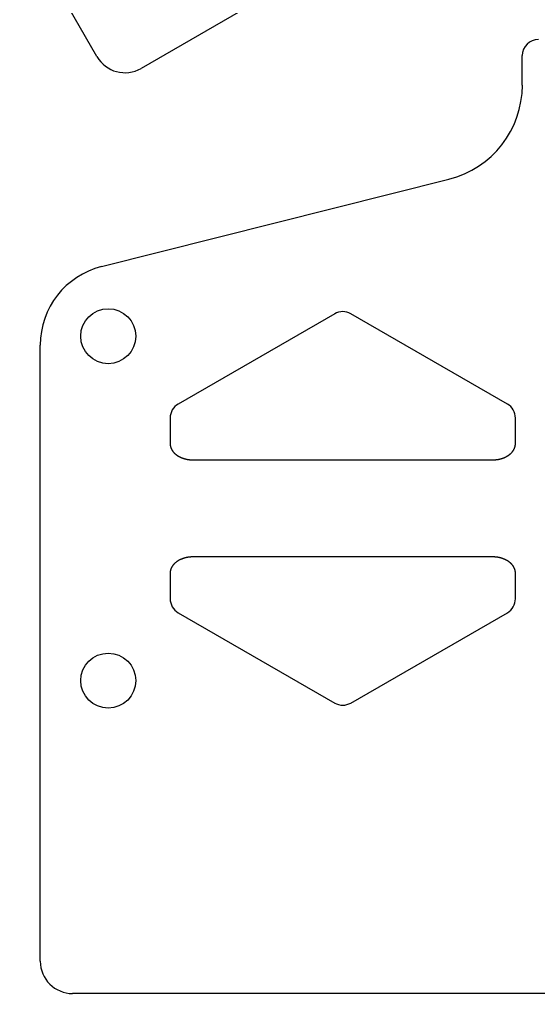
# Model space of a CAD drawing. Extents: x 442 to 745, y 5 to 355.
# Drawn here: x 538.63 to 551.84, y 273.37 to 298.17 of the extents above; entities that cross this region are included whole.
import ezdxf

# ---------------------------------------------------------------- set-up
doc = ezdxf.new("R2010")
doc.units = 0
doc.layers.add('VISIBLE__ANSI_', color=7, linetype='CONTINUOUS')

msp = doc.modelspace()

# ---------------------------------------------------------------- linework, layer by layer
at = {"layer": 'VISIBLE__ANSI_'}
for p, q in [((540.604, 297.227), (537.063, 303.361)), ((548.718, 300.961), (541.729, 296.926)), ((551.432, 296.501), (551.432, 297.251)), ((540.718, 291.878), (549.565, 294.105)), ((546.656, 290.678), (542.673, 288.378)), ((551.051, 288.378), (547.068, 290.678)), ((539.162, 274.193), (539.162, 289.882)), ((542.467, 288.022), (542.467, 287.369)), ((551.257, 287.369), (551.257, 288.022)), ((543.049, 286.957), (550.674, 286.957)), ((550.674, 284.487), (543.049, 284.487)), ((542.467, 284.075), (542.467, 283.422)), ((551.257, 283.422), (551.257, 284.075)), ((542.673, 283.066), (546.656, 280.766)), ((547.068, 280.766), (551.051, 283.066)), ((561.315, 273.369), (539.985, 273.369))]:
    msp.add_line(p, q, dxfattribs=at)
for points in [[(542.467, 287.369, 0), (542.467, 287.364, 0), (542.467, 287.359, 0), (542.467, 287.354, 0), (542.468, 287.349, 0), (542.468, 287.344, 0), (542.469, 287.339, 0), (542.469, 287.334, 0), (542.47, 287.329, 0), (542.471, 287.324, 0), (542.471, 287.319, 0), (542.472, 287.314, 0), (542.473, 287.309, 0), (542.474, 287.304, 0), (542.476, 287.299, 0), (542.477, 287.294, 0), (542.478, 287.289, 0), (542.48, 287.284, 0), (542.481, 287.279, 0), (542.483, 287.274, 0), (542.485, 287.269, 0), (542.486, 287.264, 0), (542.488, 287.259, 0), (542.49, 287.254, 0), (542.492, 287.25, 0), (542.494, 287.245, 0), (542.496, 287.24, 0), (542.499, 287.235, 0), (542.501, 287.23, 0), (542.504, 287.226, 0), (542.506, 287.221, 0), (542.509, 287.216, 0), (542.511, 287.212, 0), (542.514, 287.207, 0), (542.517, 287.202, 0), (542.52, 287.198, 0), (542.523, 287.193, 0), (542.526, 287.189, 0), (542.529, 287.184, 0), (542.533, 287.179, 0), (542.536, 287.175, 0), (542.539, 287.171, 0), (542.543, 287.166, 0), (542.546, 287.162, 0), (542.55, 287.157, 0), (542.554, 287.153, 0), (542.557, 287.149, 0), (542.561, 287.145, 0), (542.565, 287.14, 0), (542.569, 287.136, 0), (542.573, 287.132, 0), (542.577, 287.128, 0), (542.582, 287.124, 0), (542.586, 287.12, 0), (542.59, 287.116, 0), (542.595, 287.112, 0), (542.599, 287.108, 0), (542.604, 287.104, 0), (542.608, 287.1, 0), (542.613, 287.096, 0), (542.618, 287.093, 0), (542.623, 287.089, 0), (542.628, 287.085, 0), (542.633, 287.082, 0), (542.638, 287.078, 0), (542.643, 287.074, 0), (542.648, 287.071, 0), (542.653, 287.067, 0), (542.658, 287.064, 0), (542.664, 287.061, 0), (542.669, 287.057, 0), (542.674, 287.054, 0), (542.68, 287.051, 0), (542.686, 287.048, 0), (542.691, 287.045, 0), (542.697, 287.041, 0), (542.703, 287.038, 0), (542.708, 287.035, 0), (542.714, 287.032, 0), (542.72, 287.03, 0), (542.726, 287.027, 0), (542.732, 287.024, 0), (542.738, 287.021, 0), (542.744, 287.019, 0), (542.75, 287.016, 0), (542.756, 287.013, 0), (542.762, 287.011, 0), (542.769, 287.008, 0), (542.775, 287.006, 0), (542.781, 287.004, 0), (542.788, 287.001, 0), (542.794, 286.999, 0), (542.8, 286.997, 0), (542.807, 286.995, 0), (542.813, 286.993, 0), (542.82, 286.991, 0), (542.827, 286.989, 0), (542.833, 286.987, 0), (542.84, 286.985, 0), (542.847, 286.983, 0), (542.853, 286.981, 0), (542.86, 286.98, 0), (542.867, 286.978, 0), (542.874, 286.977, 0), (542.88, 286.975, 0), (542.887, 286.974, 0), (542.894, 286.972, 0), (542.901, 286.971, 0), (542.908, 286.97, 0), (542.915, 286.969, 0), (542.922, 286.967, 0), (542.929, 286.966, 0), (542.936, 286.965, 0), (542.943, 286.964, 0), (542.95, 286.963, 0), (542.957, 286.963, 0), (542.964, 286.962, 0), (542.971, 286.961, 0), (542.978, 286.96, 0), (542.985, 286.96, 0), (542.992, 286.959, 0), (542.999, 286.959, 0), (543.007, 286.958, 0), (543.014, 286.958, 0), (543.021, 286.958, 0), (543.028, 286.958, 0), (543.035, 286.957, 0), (543.042, 286.957, 0), (543.049, 286.957, 0)], [(550.674, 286.957, 0), (550.681, 286.957, 0), (550.689, 286.957, 0), (550.696, 286.958, 0), (550.703, 286.958, 0), (550.71, 286.958, 0), (550.717, 286.958, 0), (550.724, 286.959, 0), (550.731, 286.959, 0), (550.739, 286.96, 0), (550.746, 286.96, 0), (550.753, 286.961, 0), (550.76, 286.962, 0), (550.767, 286.963, 0), (550.774, 286.963, 0), (550.781, 286.964, 0), (550.788, 286.965, 0), (550.795, 286.966, 0), (550.802, 286.967, 0), (550.809, 286.969, 0), (550.816, 286.97, 0), (550.823, 286.971, 0), (550.83, 286.972, 0), (550.837, 286.974, 0), (550.843, 286.975, 0), (550.85, 286.977, 0), (550.857, 286.978, 0), (550.864, 286.98, 0), (550.871, 286.981, 0), (550.877, 286.983, 0), (550.884, 286.985, 0), (550.891, 286.987, 0), (550.897, 286.989, 0), (550.904, 286.991, 0), (550.91, 286.993, 0), (550.917, 286.995, 0), (550.923, 286.997, 0), (550.93, 286.999, 0), (550.936, 287.001, 0), (550.943, 287.004, 0), (550.949, 287.006, 0), (550.955, 287.008, 0), (550.961, 287.011, 0), (550.968, 287.013, 0), (550.974, 287.016, 0), (550.98, 287.019, 0), (550.986, 287.021, 0), (550.992, 287.024, 0), (550.998, 287.027, 0), (551.004, 287.03, 0), (551.01, 287.032, 0), (551.015, 287.035, 0), (551.021, 287.038, 0), (551.027, 287.041, 0), (551.033, 287.045, 0), (551.038, 287.048, 0), (551.044, 287.051, 0), (551.049, 287.054, 0), (551.055, 287.057, 0), (551.06, 287.061, 0), (551.065, 287.064, 0), (551.071, 287.067, 0), (551.076, 287.071, 0), (551.081, 287.074, 0), (551.086, 287.078, 0), (551.091, 287.082, 0), (551.096, 287.085, 0), (551.101, 287.089, 0), (551.106, 287.093, 0), (551.111, 287.096, 0), (551.115, 287.1, 0), (551.12, 287.104, 0), (551.124, 287.108, 0), (551.129, 287.112, 0), (551.133, 287.116, 0), (551.138, 287.12, 0), (551.142, 287.124, 0), (551.146, 287.128, 0), (551.15, 287.132, 0), (551.155, 287.136, 0), (551.159, 287.14, 0), (551.162, 287.145, 0), (551.166, 287.149, 0), (551.17, 287.153, 0), (551.174, 287.157, 0), (551.177, 287.162, 0), (551.181, 287.166, 0), (551.184, 287.171, 0), (551.188, 287.175, 0), (551.191, 287.179, 0), (551.194, 287.184, 0), (551.198, 287.189, 0), (551.201, 287.193, 0), (551.204, 287.198, 0), (551.207, 287.202, 0), (551.21, 287.207, 0), (551.212, 287.212, 0), (551.215, 287.216, 0), (551.218, 287.221, 0), (551.22, 287.226, 0), (551.223, 287.23, 0), (551.225, 287.235, 0), (551.227, 287.24, 0), (551.229, 287.245, 0), (551.232, 287.25, 0), (551.234, 287.254, 0), (551.236, 287.259, 0), (551.237, 287.264, 0), (551.239, 287.269, 0), (551.241, 287.274, 0), (551.243, 287.279, 0), (551.244, 287.284, 0), (551.245, 287.289, 0), (551.247, 287.294, 0), (551.248, 287.299, 0), (551.249, 287.304, 0), (551.25, 287.309, 0), (551.251, 287.314, 0), (551.252, 287.319, 0), (551.253, 287.324, 0), (551.254, 287.329, 0), (551.255, 287.334, 0), (551.255, 287.339, 0), (551.256, 287.344, 0), (551.256, 287.349, 0), (551.256, 287.354, 0), (551.256, 287.359, 0), (551.257, 287.364, 0), (551.257, 287.369, 0)], [(543.049, 284.487, 0), (543.042, 284.487, 0), (543.035, 284.487, 0), (543.028, 284.487, 0), (543.021, 284.486, 0), (543.014, 284.486, 0), (543.007, 284.486, 0), (542.999, 284.485, 0), (542.992, 284.485, 0), (542.985, 284.484, 0), (542.978, 284.484, 0), (542.971, 284.483, 0), (542.964, 284.482, 0), (542.957, 284.482, 0), (542.95, 284.481, 0), (542.943, 284.48, 0), (542.936, 284.479, 0), (542.929, 284.478, 0), (542.922, 284.477, 0), (542.915, 284.476, 0), (542.908, 284.474, 0), (542.901, 284.473, 0), (542.894, 284.472, 0), (542.887, 284.471, 0), (542.88, 284.469, 0), (542.874, 284.468, 0), (542.867, 284.466, 0), (542.86, 284.464, 0), (542.853, 284.463, 0), (542.847, 284.461, 0), (542.84, 284.459, 0), (542.833, 284.457, 0), (542.827, 284.455, 0), (542.82, 284.453, 0), (542.813, 284.451, 0), (542.807, 284.449, 0), (542.8, 284.447, 0), (542.794, 284.445, 0), (542.788, 284.443, 0), (542.781, 284.441, 0), (542.775, 284.438, 0), (542.769, 284.436, 0), (542.762, 284.433, 0), (542.756, 284.431, 0), (542.75, 284.428, 0), (542.744, 284.426, 0), (542.738, 284.423, 0), (542.732, 284.42, 0), (542.726, 284.417, 0), (542.72, 284.415, 0), (542.714, 284.412, 0), (542.708, 284.409, 0), (542.703, 284.406, 0), (542.697, 284.403, 0), (542.691, 284.4, 0), (542.686, 284.397, 0), (542.68, 284.393, 0), (542.674, 284.39, 0), (542.669, 284.387, 0), (542.664, 284.384, 0), (542.658, 284.38, 0), (542.653, 284.377, 0), (542.648, 284.373, 0), (542.643, 284.37, 0), (542.638, 284.366, 0), (542.633, 284.363, 0), (542.628, 284.359, 0), (542.623, 284.355, 0), (542.618, 284.352, 0), (542.613, 284.348, 0), (542.608, 284.344, 0), (542.604, 284.34, 0), (542.599, 284.336, 0), (542.595, 284.332, 0), (542.59, 284.328, 0), (542.586, 284.324, 0), (542.582, 284.32, 0), (542.577, 284.316, 0), (542.573, 284.312, 0), (542.569, 284.308, 0), (542.565, 284.304, 0), (542.561, 284.3, 0), (542.557, 284.295, 0), (542.554, 284.291, 0), (542.55, 284.287, 0), (542.546, 284.282, 0), (542.543, 284.278, 0), (542.539, 284.274, 0), (542.536, 284.269, 0), (542.533, 284.265, 0), (542.529, 284.26, 0), (542.526, 284.256, 0), (542.523, 284.251, 0), (542.52, 284.247, 0), (542.517, 284.242, 0), (542.514, 284.237, 0), (542.511, 284.233, 0), (542.509, 284.228, 0), (542.506, 284.223, 0), (542.504, 284.219, 0), (542.501, 284.214, 0), (542.499, 284.209, 0), (542.496, 284.204, 0), (542.494, 284.199, 0), (542.492, 284.195, 0), (542.49, 284.19, 0), (542.488, 284.185, 0), (542.486, 284.18, 0), (542.485, 284.175, 0), (542.483, 284.17, 0), (542.481, 284.165, 0), (542.48, 284.16, 0), (542.478, 284.155, 0), (542.477, 284.15, 0), (542.476, 284.145, 0), (542.474, 284.14, 0), (542.473, 284.135, 0), (542.472, 284.13, 0), (542.471, 284.125, 0), (542.471, 284.12, 0), (542.47, 284.115, 0), (542.469, 284.11, 0), (542.469, 284.105, 0), (542.468, 284.1, 0), (542.468, 284.095, 0), (542.467, 284.09, 0), (542.467, 284.085, 0), (542.467, 284.08, 0), (542.467, 284.075, 0)], [(551.257, 284.075, 0), (551.257, 284.08, 0), (551.256, 284.085, 0), (551.256, 284.09, 0), (551.256, 284.095, 0), (551.256, 284.1, 0), (551.255, 284.105, 0), (551.255, 284.11, 0), (551.254, 284.115, 0), (551.253, 284.12, 0), (551.252, 284.125, 0), (551.251, 284.13, 0), (551.25, 284.135, 0), (551.249, 284.14, 0), (551.248, 284.145, 0), (551.247, 284.15, 0), (551.245, 284.155, 0), (551.244, 284.16, 0), (551.243, 284.165, 0), (551.241, 284.17, 0), (551.239, 284.175, 0), (551.237, 284.18, 0), (551.236, 284.185, 0), (551.234, 284.19, 0), (551.232, 284.195, 0), (551.229, 284.199, 0), (551.227, 284.204, 0), (551.225, 284.209, 0), (551.223, 284.214, 0), (551.22, 284.219, 0), (551.218, 284.223, 0), (551.215, 284.228, 0), (551.212, 284.233, 0), (551.21, 284.237, 0), (551.207, 284.242, 0), (551.204, 284.247, 0), (551.201, 284.251, 0), (551.198, 284.256, 0), (551.194, 284.26, 0), (551.191, 284.265, 0), (551.188, 284.269, 0), (551.184, 284.274, 0), (551.181, 284.278, 0), (551.177, 284.282, 0), (551.174, 284.287, 0), (551.17, 284.291, 0), (551.166, 284.295, 0), (551.162, 284.3, 0), (551.159, 284.304, 0), (551.155, 284.308, 0), (551.15, 284.312, 0), (551.146, 284.316, 0), (551.142, 284.32, 0), (551.138, 284.324, 0), (551.133, 284.328, 0), (551.129, 284.332, 0), (551.124, 284.336, 0), (551.12, 284.34, 0), (551.115, 284.344, 0), (551.111, 284.348, 0), (551.106, 284.352, 0), (551.101, 284.355, 0), (551.096, 284.359, 0), (551.091, 284.363, 0), (551.086, 284.366, 0), (551.081, 284.37, 0), (551.076, 284.373, 0), (551.071, 284.377, 0), (551.065, 284.38, 0), (551.06, 284.384, 0), (551.055, 284.387, 0), (551.049, 284.39, 0), (551.044, 284.393, 0), (551.038, 284.397, 0), (551.033, 284.4, 0), (551.027, 284.403, 0), (551.021, 284.406, 0), (551.015, 284.409, 0), (551.01, 284.412, 0), (551.004, 284.415, 0), (550.998, 284.417, 0), (550.992, 284.42, 0), (550.986, 284.423, 0), (550.98, 284.426, 0), (550.974, 284.428, 0), (550.968, 284.431, 0), (550.961, 284.433, 0), (550.955, 284.436, 0), (550.949, 284.438, 0), (550.943, 284.441, 0), (550.936, 284.443, 0), (550.93, 284.445, 0), (550.923, 284.447, 0), (550.917, 284.449, 0), (550.91, 284.451, 0), (550.904, 284.453, 0), (550.897, 284.455, 0), (550.891, 284.457, 0), (550.884, 284.459, 0), (550.877, 284.461, 0), (550.871, 284.463, 0), (550.864, 284.464, 0), (550.857, 284.466, 0), (550.85, 284.468, 0), (550.843, 284.469, 0), (550.837, 284.471, 0), (550.83, 284.472, 0), (550.823, 284.473, 0), (550.816, 284.474, 0), (550.809, 284.476, 0), (550.802, 284.477, 0), (550.795, 284.478, 0), (550.788, 284.479, 0), (550.781, 284.48, 0), (550.774, 284.481, 0), (550.767, 284.482, 0), (550.76, 284.482, 0), (550.753, 284.483, 0), (550.746, 284.484, 0), (550.739, 284.484, 0), (550.731, 284.485, 0), (550.724, 284.485, 0), (550.717, 284.486, 0), (550.71, 284.486, 0), (550.703, 284.486, 0), (550.696, 284.487, 0), (550.689, 284.487, 0), (550.681, 284.487, 0), (550.674, 284.487, 0)]]:
    msp.add_polyline3d(points, dxfattribs=at)
for centre in [(540.891, 290.107), (540.891, 281.337)]:
    msp.add_circle(centre, 0.7, dxfattribs=at)
for centre, radius, start, end in [((551.844, 297.251), 0.412, 90, 180), ((541.317, 297.639), 0.824, 210, 300), ((548.962, 296.501), 2.471, 284.1267, 0), ((541.221, 289.882), 2.059, 104.1267, 180), ((546.862, 290.321), 0.412, 60, 120), ((542.879, 288.022), 0.412, 120, 180), ((550.845, 288.022), 0.412, 0, 60), ((542.879, 283.422), 0.412, 180, 240), ((550.845, 283.422), 0.412, 300, 0), ((546.862, 281.123), 0.412, 240, 300), ((539.985, 274.193), 0.824, 180, 270)]:
    msp.add_arc(centre, radius, start, end, dxfattribs=at)

doc.saveas('drawing.dxf')
